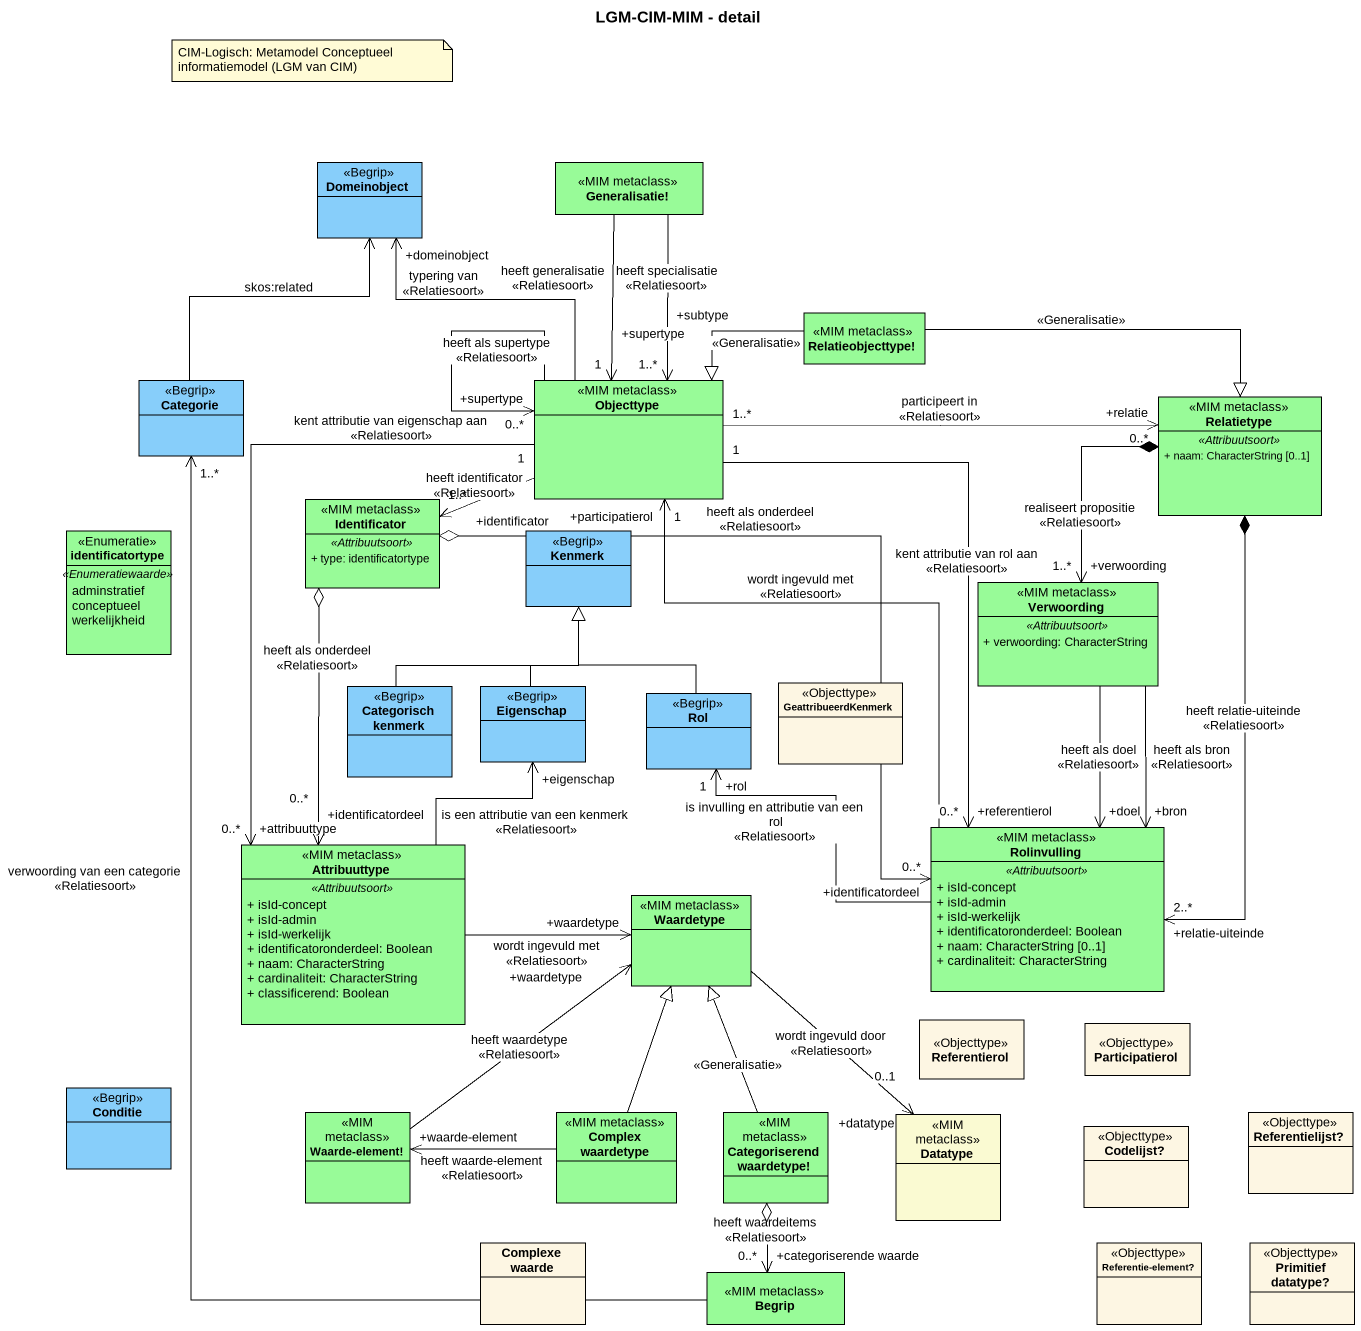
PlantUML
@startuml
title LGM-CIM-MIM - detail
hide circle
hide empty members
skinparam classAttributeIconSize 0
class Domeinobject <<Begrip>> #87CEFA
class "Generalisatie!" as Generalisatie <<MIM metaclass>> #98FB98
class "Relatieobjecttype!" as Relatieobjecttype <<MIM metaclass>> #98FB98
class Categorie <<Begrip>> #87CEFA
class Objecttype <<MIM metaclass>> #98FB98
class Relatietype <<MIM metaclass>> #98FB98 {
  .. <<Attribuutsoort>> ..
  + naam: CharacterString [0..1]
}
class Identificator <<MIM metaclass>> #98FB98 {
  .. <<Attribuutsoort>> ..
  + type: identificatortype
}
enum identificatortype <<Enumeratie>> #98FB98 {
  .. <<Enumeratiewaarde>> ..
  adminstratief
  conceptueel
  werkelijkheid
}
class Kenmerk <<Begrip>> #87CEFA
class Verwoording <<MIM metaclass>> #98FB98 {
  .. <<Attribuutsoort>> ..
  + verwoording: CharacterString
}
class "Categorisch kenmerk" as Categorisch_kenmerk <<Begrip>> #87CEFA
class Eigenschap <<Begrip>> #87CEFA
class Rol <<Begrip>> #87CEFA
class GeattribueerdKenmerk <<Objecttype>>
class Attribuuttype <<MIM metaclass>> #98FB98 {
  .. <<Attribuutsoort>> ..
  + isId-concept
  + isId-admin
  + isId-werkelijk
  + identificatoronderdeel: Boolean
  + naam: CharacterString
  + cardinaliteit: CharacterString
  + classificerend: Boolean
}
class Rolinvulling <<MIM metaclass>> #98FB98 {
  .. <<Attribuutsoort>> ..
  + isId-concept
  + isId-admin
  + isId-werkelijk
  + identificatoronderdeel: Boolean
  + naam: CharacterString [0..1]
  + cardinaliteit: CharacterString
}
class Waardetype <<MIM metaclass>> #98FB98
class Referentierol <<Objecttype>>
class Participatierol <<Objecttype>>
class Conditie <<Begrip>> #87CEFA
class "Waarde-element!" as Waarde_element <<MIM metaclass>> #98FB98
class "Complex waardetype" as Complex_waardetype <<MIM metaclass>> #98FB98
class "Categoriserend waardetype!" as Categoriserend_waardetype <<MIM metaclass>> #98FB98
class Datatype <<MIM metaclass>> #FAFAD2
class "Codelijst?" as Codelijst <<Objecttype>>
class "Referentielijst?" as Referentielijst <<Objecttype>>
class "Complexe waarde" as Complexe_waarde
class "Referentie-element?" as Referentie_element <<Objecttype>>
class "Primitief datatype?" as Primitief_datatype <<Objecttype>>
class Begrip <<MIM metaclass>> #98FB98
Generalisatie --> "+subtype\n1..*" Objecttype : heeft specialisatie\n<<Relatiesoort>>
Generalisatie --> "+supertype\n1" Objecttype : heeft generalisatie\n<<Relatiesoort>>
Relatieobjecttype -left-|> Objecttype : <<Generalisatie>>
Relatieobjecttype -right-|> Relatietype : <<Generalisatie>>
Categorie -up-> Domeinobject : skos:related
Objecttype -up-> "+domeinobject" Domeinobject : typering van\n<<Relatiesoort>>
Objecttype --> "+supertype\n0..*" Objecttype : heeft als supertype\n<<Relatiesoort>>
Objecttype "1..*" -right-> "+relatie\n0..*" Relatietype : participeert in\n<<Relatiesoort>>
Objecttype -left-> "+identificator\n1..*" Identificator : heeft identificator\n<<Relatiesoort>>
Objecttype "1" --> "+attribuuttype\n0..*" Attribuuttype : kent attributie van eigenschap aan\n<<Relatiesoort>>
Objecttype "1" --> "+referentierol\n0..*" Rolinvulling : kent attributie van rol aan\n<<Relatiesoort>>
Relatietype *--> "+verwoording\n1..*" Verwoording : realiseert propositie\n<<Relatiesoort>>
Relatietype *--> "+relatie-uiteinde\n2..*" Rolinvulling : heeft relatie-uiteinde\n<<Relatiesoort>>
Identificator o--> "+identificatordeel\n0..*" Attribuuttype : heeft als onderdeel\n<<Relatiesoort>>
Identificator o-right-> "+identificatordeel\n0..*" Rolinvulling : heeft als onderdeel\n<<Relatiesoort>>
Verwoording --> "+doel" Rolinvulling : heeft als doel\n<<Relatiesoort>>
Verwoording --> "+bron" Rolinvulling : heeft als bron\n<<Relatiesoort>>
Categorisch_kenmerk -up-|> Kenmerk
Eigenschap -up-|> Kenmerk
Rol -up-|> Kenmerk
Attribuuttype -up-> "+eigenschap" Eigenschap : is een attributie van een kenmerk\n<<Relatiesoort>>
Attribuuttype -right-> "+waardetype" Waardetype : wordt ingevuld met\n<<Relatiesoort>>
Rolinvulling -up-> "+participatierol\n1" Objecttype : wordt ingevuld met\n<<Relatiesoort>>
Rolinvulling -left-> "+rol\n1" Rol : is invulling en attributie van een rol\n<<Relatiesoort>>
Waardetype --> "+datatype\n0..1" Datatype : wordt ingevuld door\n<<Relatiesoort>>
Waarde_element -up-> "+waardetype" Waardetype : heeft waardetype\n<<Relatiesoort>>
Complex_waardetype -up-|> Waardetype
Complex_waardetype -left-> "+waarde-element" Waarde_element : heeft waarde-element\n<<Relatiesoort>>
Categoriserend_waardetype -up-|> Waardetype : <<Generalisatie>>
Categoriserend_waardetype o--> "+categoriserende waarde\n0..*" Begrip : heeft waardeitems\n<<Relatiesoort>>
Begrip -up-> "1..*" Categorie : verwoording van een categorie\n<<Relatiesoort>>
note as N1
  CIM-Logisch: Metamodel Conceptueel informatiemodel (LGM van CIM)
end note
@enduml
